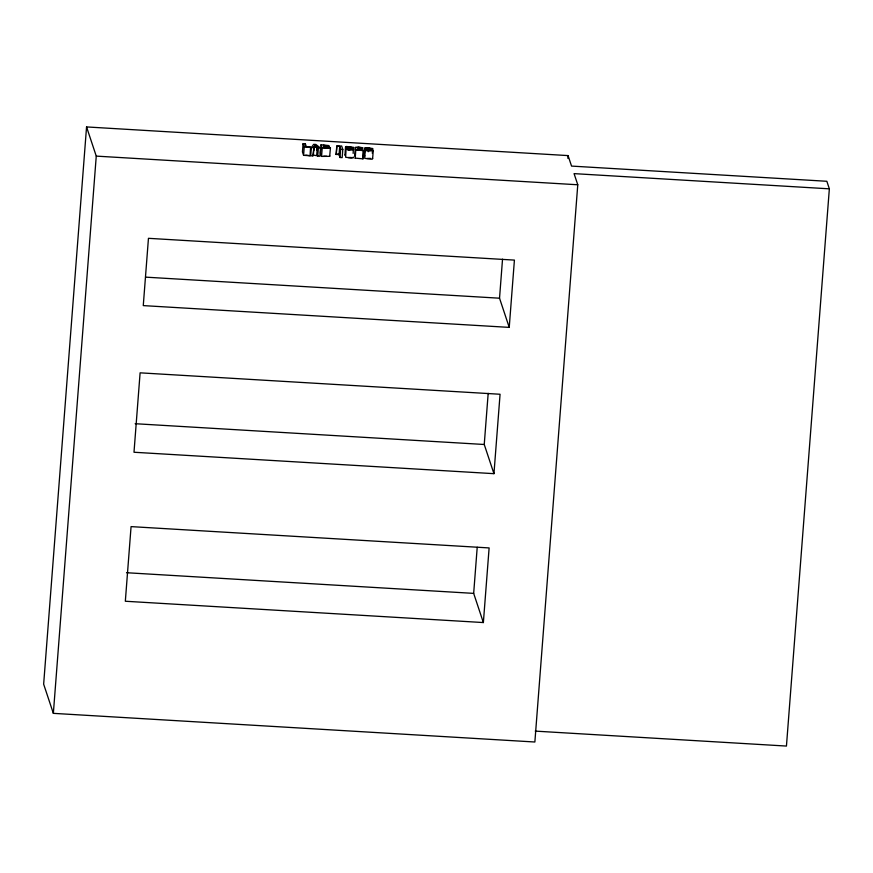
<?xml version="1.0" encoding="UTF-8"?>
<svg xmlns="http://www.w3.org/2000/svg" width="873" height="873" viewBox="0 0 873 873"><rect width="100%" height="100%" fill="white"/><g stroke="black" fill="none" stroke-linecap="round" stroke-linejoin="round"><path stroke-width="1.31" d="M370.447 158.362L366.944 158.471M829.35 188.83L826.84 181.278L571.553 166.088L568.061 155.59L86.558 126.934L43.65 684.17L53.351 713.35L534.865 742.006L577.773 184.77L574.063 173.629L829.35 188.83L786.442 746.066L535.236 731.116M53.351 713.35L96.259 156.114L86.558 126.934M303.073 143.707L302.44 151.902L303.586 155.339L310.057 155.721L310.57 147.177L306.39 146.926L305.354 143.838L303.073 143.707L304.219 147.133L303.586 155.339M305.179 146.184L305.354 143.838M320.533 148.104L315.895 144.46L313.691 144.329L311.355 147.559L310.723 155.754L312.861 155.885L313.363 155.067L313.996 146.871L320.533 148.104L319.9 156.311L313.363 155.067M312.861 155.885L313.996 146.871M313.92 150.058L315.033 145.082L316.921 146.708L316.648 150.221M314.847 147.417L315.033 145.082M316.703 155.263L317.336 147.068M317.739 156.18L318.372 147.984M321.057 144.776L320.424 152.971L321.559 156.409L329.688 156.332L330.441 147.733L327.364 146.697L329.416 146.402L328.685 145.551L321.057 144.776L322.192 148.203L321.559 156.409M339.062 154.663L336.138 154.27L336.771 146.075L341.659 145.998L342.805 149.436L342.172 157.631L340.012 157.5L339.062 154.663L339.695 146.468L336.771 146.075M336.247 154.608L336.88 146.413M340.012 157.5L340.645 149.305L339.695 146.468M353.139 153.397L353.467 147.341L346.341 146.468L345.544 146.871L344.955 155.372L345.304 154.772M345.577 147.177L350.902 147.013L351.382 147.646L349.309 148.246L351.961 149.032L350.291 149.545L346.09 148.694L345.621 157.205L351.568 158.166L353.39 157.762L353.238 157.031M348.251 150.287L348.523 146.773M348.971 150.134L349.156 147.788M355.125 158.089L362.961 158.864L363.463 150.287L358.29 149.981L362.546 148.726L362.993 147.908L358.901 146.991L355.322 147.341L354.634 156.071L354.94 155.383M355.235 158.406L355.758 149.894C365.187 147.624 358.967 147.09 355.267 147.875M358.116 149.709L358.29 147.362M363.463 150.287L362.961 158.864M372.345 153.364L372.575 148.475L365.056 147.712L364.063 156.507L364.816 155.809M366.66 150.778C365.209 145.289 373.666 148.814 368.722 149.403C374.364 150.92 366.9 150.614 365.198 149.829L364.728 158.34L371.352 159.257L372.629 158.711L373.24 150.298L370.61 149.294L372.706 148.683M367.457 150.254L367.631 147.908M368.242 151.727L368.417 149.381M493.954 473.668L500.065 394.258L140.106 372.836L133.995 452.247L493.954 473.668L484.242 444.488L488.182 393.341M483.369 622.558L489.12 547.928L131.07 526.615L125.33 601.246L483.369 622.558L473.668 593.378L477.215 547.251M509.232 327.386L514.415 260.099L148.454 238.318L143.27 305.605L509.232 327.386L499.531 298.206L502.532 259.183M567.854 158.319L568.061 155.59M353.598 147.548L351.503 148.159C358.377 149.774 347.618 151.182 346.09 148.694M373.251 150.516L368.602 150.996L365.198 149.829M330.452 147.952L322.192 148.203M351.328 157.489L348.185 157.522M339.39 154.095L336.138 154.27M326.808 156.322L323.73 156.202M364.696 148.312L366.835 148.443M314.193 146.544L316.921 146.708M304.219 147.133L310.57 147.177M311.355 147.559L313.494 147.69M340.645 149.305L342.805 149.436M363.594 150.669L355.758 149.894M305.757 155.121L310.057 155.721M96.259 156.114L577.773 184.77M145.813 277.156L499.531 298.206M135.151 423.711L484.242 444.488M126.52 572.721L473.668 593.378M329.536 155.59L329.819 156.147M372.345 158.166L372.629 158.711M327.484 145.998L323.818 146.337L323.457 145.267L327.484 145.998M328.27 147.81L324.363 147.995L323.938 146.708L328.27 147.81"/></g></svg>
